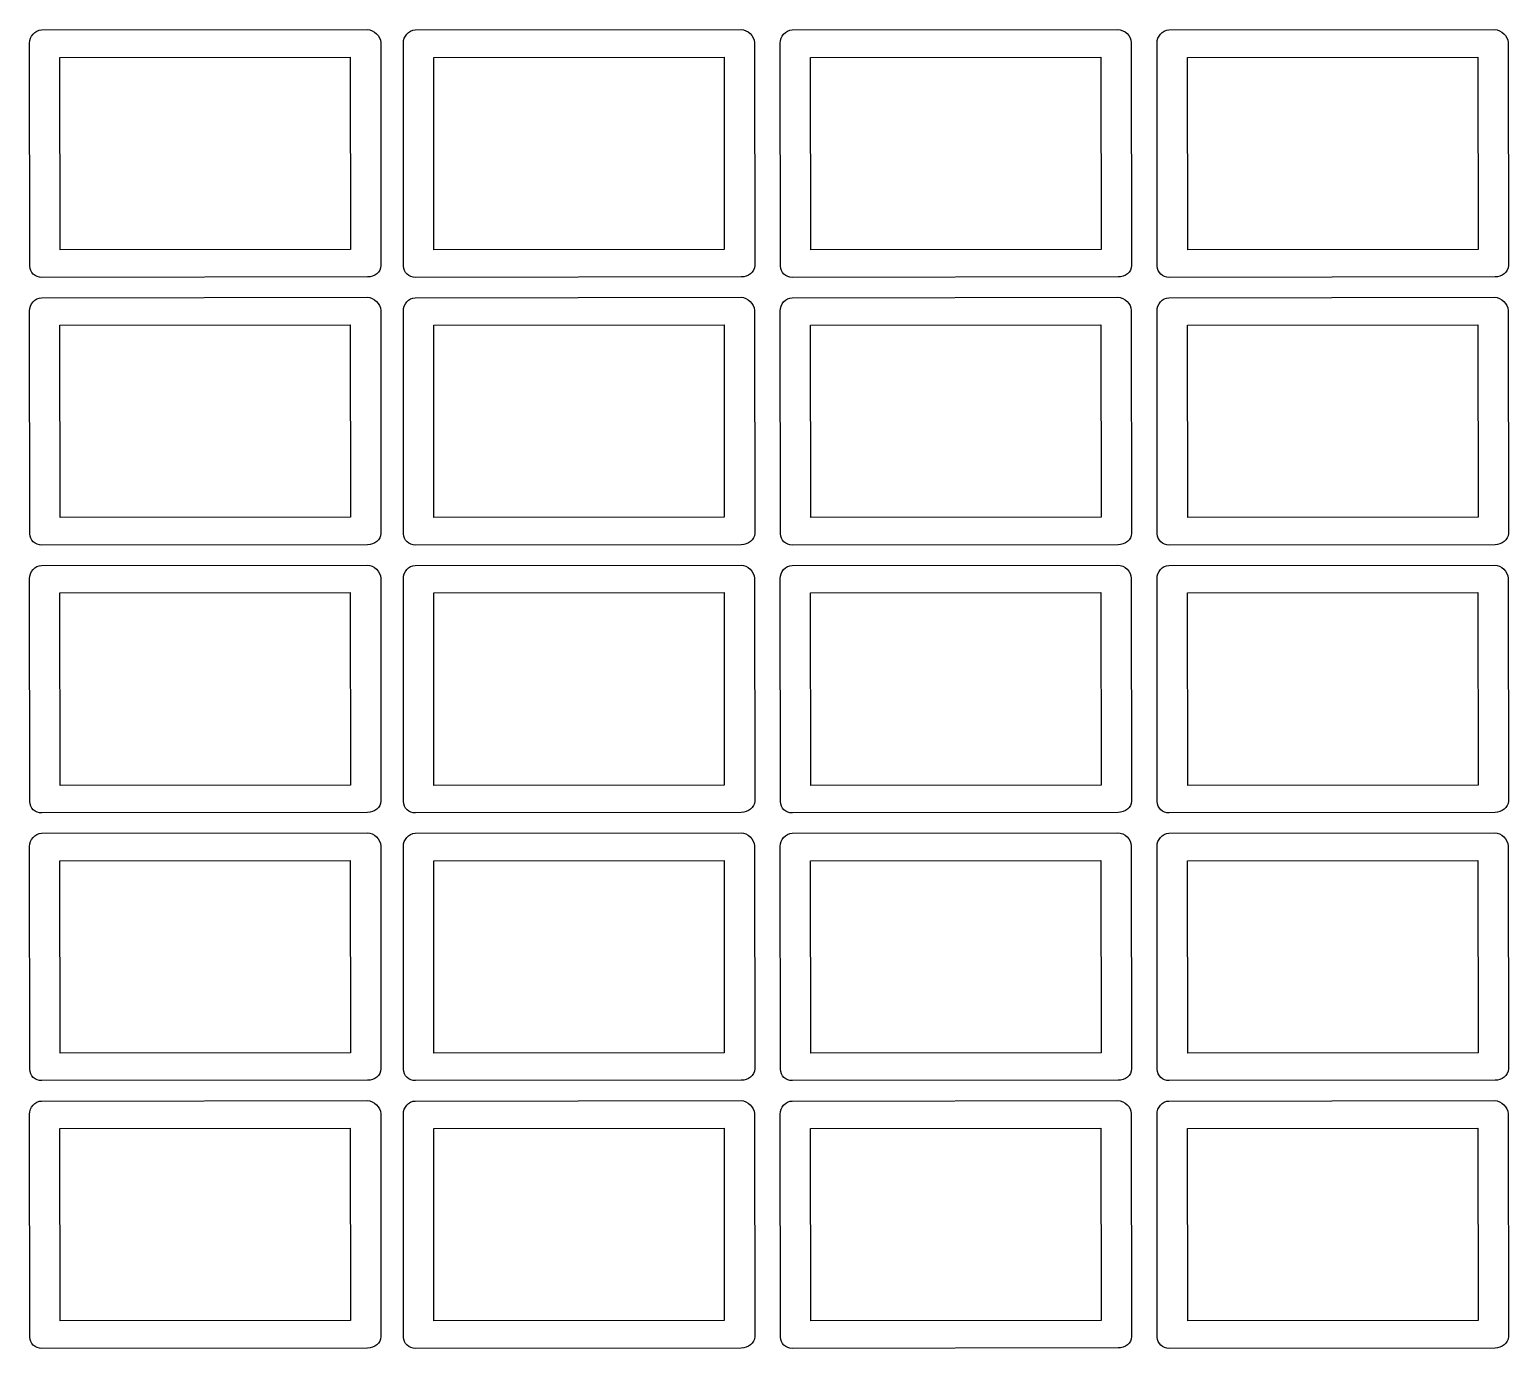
# Model space of a CAD drawing. Extents: x -46 to 265, y 78 to 356.
import ezdxf

# ---------------------------------------------------------------- set-up
doc = ezdxf.new("R2010")
doc.units = 0
doc.layers.add('LAYER_1', color=7, linetype='CONTINUOUS')

msp = doc.modelspace()

# ---------------------------------------------------------------- linework, layer by layer
at = {"layer": 'LAYER_1', "color": 5}
for points in [[(-39.78, 309.51), (-39.83, 350.02), (21.27, 350.09), (21.32, 309.58), (-39.78, 309.51)], [(38.87, 309.51), (38.82, 350.02), (99.93, 350.09), (99.98, 309.59), (38.87, 309.51)], [(118.18, 309.51), (118.13, 350.02), (179.24, 350.1), (179.28, 309.59), (118.18, 309.51)], [(197.49, 309.51), (197.44, 350.02), (258.54, 350.09), (258.59, 309.58), (197.49, 309.51)], [(-39.78, 253.14), (-39.83, 293.65), (21.27, 293.73), (21.32, 253.22), (-39.78, 253.14)], [(38.87, 253.14), (38.82, 293.65), (99.93, 293.73), (99.98, 253.22), (38.87, 253.14)], [(118.18, 253.14), (118.13, 293.65), (179.24, 293.73), (179.28, 253.22), (118.18, 253.14)], [(197.49, 253.14), (197.44, 293.65), (258.54, 293.73), (258.59, 253.22), (197.49, 253.14)], [(-39.78, 196.78), (-39.83, 237.28), (21.27, 237.36), (21.32, 196.85), (-39.78, 196.78)], [(38.87, 196.78), (38.82, 237.29), (99.93, 237.36), (99.98, 196.85), (38.87, 196.78)], [(118.18, 196.78), (118.13, 237.29), (179.24, 237.36), (179.28, 196.85), (118.18, 196.78)], [(197.49, 196.78), (197.44, 237.28), (258.54, 237.36), (258.59, 196.85), (197.49, 196.78)], [(-39.78, 140.41), (-39.83, 180.92), (21.27, 180.99), (21.32, 140.48), (-39.78, 140.41)], [(38.87, 140.41), (38.82, 180.92), (99.93, 180.99), (99.98, 140.48), (38.87, 140.41)], [(118.18, 140.41), (118.13, 180.92), (179.24, 180.99), (179.28, 140.48), (118.18, 140.41)], [(197.49, 140.41), (197.44, 180.92), (258.54, 180.99), (258.59, 140.48), (197.49, 140.41)], [(-39.78, 84.04), (-39.83, 124.55), (21.27, 124.62), (21.32, 84.11), (-39.78, 84.04)], [(38.87, 84.04), (38.82, 124.55), (99.93, 124.62), (99.98, 84.12), (38.87, 84.04)], [(118.18, 84.04), (118.13, 124.55), (179.24, 124.63), (179.28, 84.12), (118.18, 84.04)], [(197.49, 84.04), (197.44, 124.55), (258.54, 124.62), (258.59, 84.11), (197.49, 84.04)]]:
    msp.add_lwpolyline(points, dxfattribs=at)
at = {"layer": 'LAYER_1', "color": 3}
for points in [[(-43.72, 355.8), (-45.12, 355.8), (-46.22, 354.42), (-46.22, 353.04), (-46.22, 353.04), (-46.17, 306.11), (-46.17, 306.11), (-46.16, 304.73), (-45.06, 303.72), (-43.66, 303.72), (-43.66, 303.72), (24.9, 303.8), (24.9, 303.8), (26.3, 303.81), (27.72, 304.82), (27.71, 306.2), (27.71, 306.2), (27.66, 353.13), (27.66, 353.13), (27.65, 354.51), (26.23, 355.88), (24.83, 355.88), (24.83, 355.88), (-43.72, 355.8), (-43.72, 355.8)], [(34.93, 355.8), (33.53, 355.8), (32.43, 354.43), (32.43, 353.05), (32.43, 353.05), (32.49, 306.11), (32.49, 306.11), (32.49, 304.73), (33.59, 303.72), (34.99, 303.72), (34.99, 303.72), (103.55, 303.81), (103.55, 303.81), (104.95, 303.81), (106.37, 304.82), (106.37, 306.2), (106.37, 306.2), (106.31, 353.14), (106.31, 353.14), (106.31, 354.52), (104.89, 355.89), (103.49, 355.88), (103.49, 355.88), (34.93, 355.8), (34.93, 355.8)], [(114.24, 355.8), (112.84, 355.8), (111.74, 354.43), (111.74, 353.05), (111.74, 353.05), (111.79, 306.11), (111.79, 306.11), (111.8, 304.73), (112.9, 303.72), (114.3, 303.72), (114.3, 303.72), (182.86, 303.81), (182.86, 303.81), (184.26, 303.81), (185.68, 304.82), (185.67, 306.2), (185.67, 306.2), (185.62, 353.14), (185.62, 353.14), (185.62, 354.52), (184.19, 355.89), (182.79, 355.88), (182.79, 355.88), (114.24, 355.8), (114.24, 355.8)], [(193.55, 355.8), (192.15, 355.8), (191.04, 354.42), (191.05, 353.04), (191.05, 353.04), (191.1, 306.11), (191.1, 306.11), (191.1, 304.73), (192.21, 303.72), (193.61, 303.72), (193.61, 303.72), (262.17, 303.8), (262.17, 303.8), (263.57, 303.81), (264.98, 304.82), (264.98, 306.2), (264.98, 306.2), (264.93, 353.13), (264.93, 353.13), (264.92, 354.51), (263.5, 355.88), (262.1, 355.88), (262.1, 355.88), (193.55, 355.8), (193.55, 355.8)], [(-43.72, 299.43), (-45.12, 299.43), (-46.22, 298.06), (-46.22, 296.68), (-46.22, 296.68), (-46.17, 249.74), (-46.17, 249.74), (-46.16, 248.36), (-45.06, 247.35), (-43.66, 247.35), (-43.66, 247.35), (24.9, 247.44), (24.9, 247.44), (26.3, 247.44), (27.72, 248.45), (27.71, 249.83), (27.71, 249.83), (27.66, 296.77), (27.66, 296.77), (27.65, 298.15), (26.23, 299.52), (24.83, 299.52), (24.83, 299.52), (-43.72, 299.43), (-43.72, 299.43)], [(34.93, 299.43), (33.53, 299.43), (32.43, 298.06), (32.43, 296.68), (32.43, 296.68), (32.49, 249.74), (32.49, 249.74), (32.49, 248.36), (33.59, 247.35), (34.99, 247.35), (34.99, 247.35), (103.55, 247.44), (103.55, 247.44), (104.95, 247.44), (106.37, 248.45), (106.37, 249.83), (106.37, 249.83), (106.31, 296.77), (106.31, 296.77), (106.31, 298.15), (104.89, 299.52), (103.49, 299.52), (103.49, 299.52), (34.93, 299.43), (34.93, 299.43)], [(114.24, 299.43), (112.84, 299.43), (111.74, 298.06), (111.74, 296.68), (111.74, 296.68), (111.79, 249.75), (111.79, 249.75), (111.8, 248.36), (112.9, 247.35), (114.3, 247.35), (114.3, 247.35), (182.86, 247.44), (182.86, 247.44), (184.26, 247.44), (185.68, 248.45), (185.67, 249.84), (185.67, 249.84), (185.62, 296.77), (185.62, 296.77), (185.62, 298.15), (184.19, 299.52), (182.79, 299.52), (182.79, 299.52), (114.24, 299.43), (114.24, 299.43)], [(193.55, 299.43), (192.15, 299.43), (191.04, 298.06), (191.05, 296.68), (191.05, 296.68), (191.1, 249.74), (191.1, 249.74), (191.1, 248.36), (192.21, 247.35), (193.61, 247.35), (193.61, 247.35), (262.17, 247.44), (262.17, 247.44), (263.57, 247.44), (264.98, 248.45), (264.98, 249.83), (264.98, 249.83), (264.93, 296.77), (264.93, 296.77), (264.92, 298.15), (263.5, 299.52), (262.1, 299.52), (262.1, 299.52), (193.55, 299.43), (193.55, 299.43)], [(-43.72, 243.06), (-45.12, 243.06), (-46.22, 241.69), (-46.22, 240.31), (-46.22, 240.31), (-46.17, 193.38), (-46.17, 193.38), (-46.16, 192), (-45.06, 190.98), (-43.66, 190.98), (-43.66, 190.98), (24.9, 191.07), (24.9, 191.07), (26.3, 191.07), (27.72, 192.09), (27.71, 193.47), (27.71, 193.47), (27.66, 240.4), (27.66, 240.4), (27.65, 241.78), (26.23, 243.15), (24.83, 243.15), (24.83, 243.15), (-43.72, 243.06), (-43.72, 243.06)], [(34.93, 243.07), (33.53, 243.06), (32.43, 241.69), (32.43, 240.31), (32.43, 240.31), (32.49, 193.38), (32.49, 193.38), (32.49, 192), (33.59, 190.98), (34.99, 190.99), (34.99, 190.99), (103.55, 191.07), (103.55, 191.07), (104.95, 191.07), (106.37, 192.09), (106.37, 193.47), (106.37, 193.47), (106.31, 240.4), (106.31, 240.4), (106.31, 241.78), (104.89, 243.15), (103.49, 243.15), (103.49, 243.15), (34.93, 243.07), (34.93, 243.07)], [(114.24, 243.07), (112.84, 243.06), (111.74, 241.69), (111.74, 240.31), (111.74, 240.31), (111.79, 193.38), (111.79, 193.38), (111.8, 192), (112.9, 190.98), (114.3, 190.99), (114.3, 190.99), (182.86, 191.07), (182.86, 191.07), (184.26, 191.07), (185.68, 192.09), (185.67, 193.47), (185.67, 193.47), (185.62, 240.4), (185.62, 240.4), (185.62, 241.78), (184.19, 243.15), (182.79, 243.15), (182.79, 243.15), (114.24, 243.07), (114.24, 243.07)], [(193.55, 243.06), (192.15, 243.06), (191.04, 241.69), (191.05, 240.31), (191.05, 240.31), (191.1, 193.38), (191.1, 193.38), (191.1, 192), (192.21, 190.98), (193.61, 190.98), (193.61, 190.98), (262.17, 191.07), (262.17, 191.07), (263.57, 191.07), (264.98, 192.09), (264.98, 193.47), (264.98, 193.47), (264.93, 240.4), (264.93, 240.4), (264.92, 241.78), (263.5, 243.15), (262.1, 243.15), (262.1, 243.15), (193.55, 243.06), (193.55, 243.06)], [(-43.72, 186.7), (-45.12, 186.7), (-46.22, 185.32), (-46.22, 183.94), (-46.22, 183.94), (-46.17, 137.01), (-46.17, 137.01), (-46.16, 135.63), (-45.06, 134.61), (-43.66, 134.62), (-43.66, 134.62), (24.9, 134.7), (24.9, 134.7), (26.3, 134.7), (27.72, 135.72), (27.71, 137.1), (27.71, 137.1), (27.66, 184.03), (27.66, 184.03), (27.65, 185.41), (26.23, 186.78), (24.83, 186.78), (24.83, 186.78), (-43.72, 186.7), (-43.72, 186.7)], [(34.93, 186.7), (33.53, 186.7), (32.43, 185.32), (32.43, 183.94), (32.43, 183.94), (32.49, 137.01), (32.49, 137.01), (32.49, 135.63), (33.59, 134.62), (34.99, 134.62), (34.99, 134.62), (103.55, 134.7), (103.55, 134.7), (104.95, 134.7), (106.37, 135.72), (106.37, 137.1), (106.37, 137.1), (106.31, 184.03), (106.31, 184.03), (106.31, 185.41), (104.89, 186.78), (103.49, 186.78), (103.49, 186.78), (34.93, 186.7), (34.93, 186.7)], [(114.24, 186.7), (112.84, 186.7), (111.74, 185.32), (111.74, 183.94), (111.74, 183.94), (111.79, 137.01), (111.79, 137.01), (111.8, 135.63), (112.9, 134.62), (114.3, 134.62), (114.3, 134.62), (182.86, 134.7), (182.86, 134.7), (184.26, 134.71), (185.68, 135.72), (185.67, 137.1), (185.67, 137.1), (185.62, 184.03), (185.62, 184.03), (185.62, 185.41), (184.19, 186.78), (182.79, 186.78), (182.79, 186.78), (114.24, 186.7), (114.24, 186.7)], [(193.55, 186.7), (192.15, 186.7), (191.04, 185.32), (191.05, 183.94), (191.05, 183.94), (191.1, 137.01), (191.1, 137.01), (191.1, 135.63), (192.21, 134.61), (193.61, 134.62), (193.61, 134.62), (262.17, 134.7), (262.17, 134.7), (263.57, 134.7), (264.98, 135.72), (264.98, 137.1), (264.98, 137.1), (264.93, 184.03), (264.93, 184.03), (264.92, 185.41), (263.5, 186.78), (262.1, 186.78), (262.1, 186.78), (193.55, 186.7), (193.55, 186.7)], [(-43.72, 130.33), (-45.12, 130.33), (-46.22, 128.95), (-46.22, 127.57), (-46.22, 127.57), (-46.17, 80.64), (-46.17, 80.64), (-46.16, 79.26), (-45.06, 78.25), (-43.66, 78.25), (-43.66, 78.25), (24.9, 78.33), (24.9, 78.33), (26.3, 78.34), (27.72, 79.35), (27.71, 80.73), (27.71, 80.73), (27.66, 127.66), (27.66, 127.66), (27.65, 129.04), (26.23, 130.41), (24.83, 130.41), (24.83, 130.41), (-43.72, 130.33), (-43.72, 130.33)], [(34.93, 130.33), (33.53, 130.33), (32.43, 128.95), (32.43, 127.58), (32.43, 127.58), (32.49, 80.64), (32.49, 80.64), (32.49, 79.26), (33.59, 78.25), (34.99, 78.25), (34.99, 78.25), (103.55, 78.33), (103.55, 78.33), (104.95, 78.34), (106.37, 79.35), (106.37, 80.73), (106.37, 80.73), (106.31, 127.67), (106.31, 127.67), (106.31, 129.04), (104.89, 130.42), (103.49, 130.41), (103.49, 130.41), (34.93, 130.33), (34.93, 130.33)], [(114.24, 130.33), (112.84, 130.33), (111.74, 128.96), (111.74, 127.58), (111.74, 127.58), (111.79, 80.64), (111.79, 80.64), (111.8, 79.26), (112.9, 78.25), (114.3, 78.25), (114.3, 78.25), (182.86, 78.34), (182.86, 78.34), (184.26, 78.34), (185.68, 79.35), (185.67, 80.73), (185.67, 80.73), (185.62, 127.67), (185.62, 127.67), (185.62, 129.05), (184.19, 130.42), (182.79, 130.41), (182.79, 130.41), (114.24, 130.33), (114.24, 130.33)], [(193.55, 130.33), (192.15, 130.33), (191.04, 128.95), (191.05, 127.57), (191.05, 127.57), (191.1, 80.64), (191.1, 80.64), (191.1, 79.26), (192.21, 78.25), (193.61, 78.25), (193.61, 78.25), (262.17, 78.33), (262.17, 78.33), (263.57, 78.34), (264.98, 79.35), (264.98, 80.73), (264.98, 80.73), (264.93, 127.66), (264.93, 127.66), (264.92, 129.04), (263.5, 130.41), (262.1, 130.41), (262.1, 130.41), (193.55, 130.33), (193.55, 130.33)]]:
    msp.add_open_spline(points, degree=3, knots=[0, 0, 0, 0, 1, 1, 1, 2, 2, 2, 3, 3, 3, 4, 4, 4, 5, 5, 5, 6, 6, 6, 7, 7, 7, 8, 8, 8, 8], dxfattribs=at)

doc.saveas('drawing.dxf')
